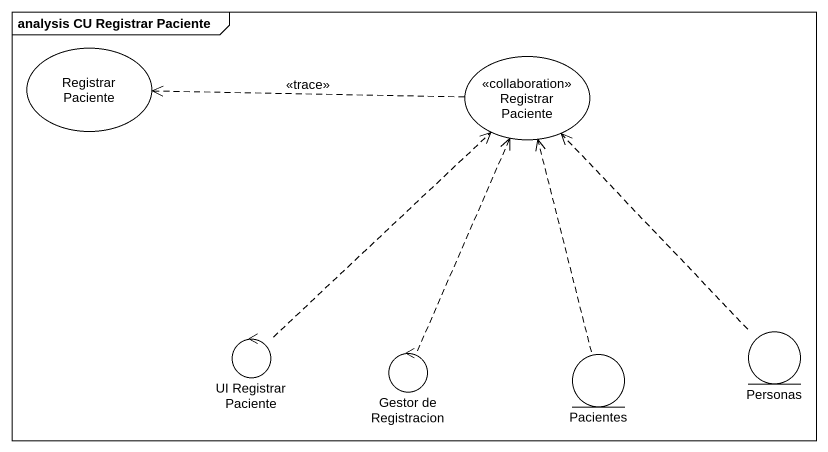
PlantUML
@startuml
mainframe analysis CU Registrar Paciente
usecase "Registrar Paciente" as Registrar_Paciente
usecase "Registrar Paciente" as Registrar_Paciente_2 <<collaboration>>
control "UI Registrar Paciente" as UI_Registrar_Paciente
control "Gestor de Registracion" as Gestor_de_Registracion
entity Pacientes
entity Personas
Registrar_Paciente_2 .left.> Registrar_Paciente : <<trace>>
UI_Registrar_Paciente .up.> Registrar_Paciente_2
Gestor_de_Registracion .up.> Registrar_Paciente_2
Pacientes .up.> Registrar_Paciente_2
Personas .up.> Registrar_Paciente_2
@enduml
